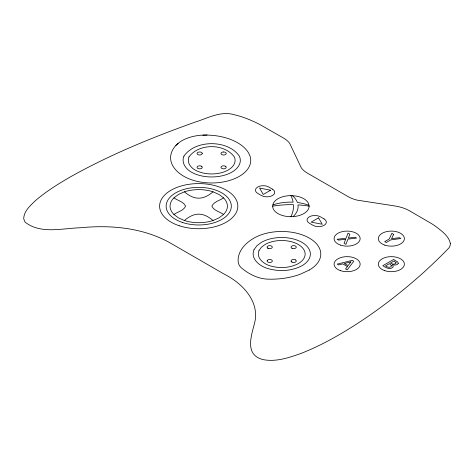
<?xml version="1.0" encoding="UTF-8"?>
<svg xmlns="http://www.w3.org/2000/svg" width="474" height="474" viewBox="0 0 474 474"><rect width="100%" height="100%" fill="white"/><g stroke="black" fill="none" stroke-linecap="round" stroke-linejoin="round"><path stroke-width="0.71" d="M272.645 206.166L273.267 203.441A18.249 10.535 0 0 1 290.894 195.632L295.616 195.987A18.249 10.535 0 0 1 308.521 203.441L309.143 206.166A18.249 10.535 0 0 1 295.616 216.34L290.894 216.701A18.249 10.535 0 0 1 272.645 206.166A65.169 37.624 0 0 1 290.894 204.661L293.442 204.697L293.501 206.166A65.169 37.624 0 0 1 290.894 216.701M175.866 145.441L179.326 142.384A33.778 19.505 0 0 1 186.199 138.627L188.865 137.638A33.778 19.505 0 0 1 200.757 135.238L207.073 135.037L213.472 135.446A45.664 26.366 0 0 1 249.401 154.56A39.105 22.574 0 0 1 231.182 179.954A39.105 22.574 0 0 1 183.983 176.369A45.664 26.366 0 0 1 175.866 145.441L178.094 143.367M173.899 197.889L178.455 194.459L184.392 191.828A28.677 16.554 0 0 1 213.069 191.828L219.006 194.459L223.562 197.889A28.677 16.554 0 0 1 223.562 214.444L219.006 217.874L213.069 220.505A28.677 16.554 0 0 1 184.392 220.505L178.455 217.874L173.899 214.444A28.677 16.554 0 0 1 173.899 197.889C177.667 200.549 183.645 201.646 185.607 206.166C183.645 210.687 177.667 211.777 173.899 214.444M213.069 191.828C203.044 200.295 194.417 200.295 184.392 191.828M184.392 220.505C194.417 212.038 203.044 212.038 213.069 220.505M223.562 197.889C219.794 200.549 213.815 201.646 211.848 206.166C213.815 210.687 219.794 211.777 223.562 214.444M202.842 135.114L207.073 135.037M268.699 248.53L267.632 248.056A2.607 1.505 0 0 1 268.912 245.704A2.607 1.505 0 0 1 272.301 247.203A2.607 1.505 0 0 1 268.699 248.53L267.632 248.056M291.279 261.553L292.008 262.122M309.143 206.166A65.169 37.624 0 0 0 300.113 205.041L297.95 204.892L298.093 206.077A33.648 19.428 0 0 1 293.234 216.523M290.894 195.632A65.169 37.624 0 0 1 292.849 200.846L293.128 202.197L291.036 202.12A33.731 19.475 0 0 0 272.929 204.94M292.523 195.756A33.648 19.428 0 0 1 297.376 202.457L300.386 202.985A33.731 19.475 0 0 1 308.953 205.319M450.3 243.239C450.472 244.957 449.927 246.646 448.86 247.997C441.016 256.197 432.768 264 424.437 271.697C405.797 288.512 386.085 304.136 365.341 318.279C344.906 331.984 323.576 344.639 300.593 353.592C288.737 357.751 276.022 362.077 263.325 359.659C244.578 355.222 251.096 336.51 254.473 323.505C260.315 301.79 242.439 283.292 224.504 274.298L172.892 244.495C145.192 227.929 111.959 224.635 80.402 227.775C62.23 228.237 40.586 234.44 25.033 222.081L23.7 218.787C23.842 211.025 30.413 205.574 35.514 200.555C46.446 191.176 58.752 183.61 71.195 176.435C110.685 154.4 152.687 137.247 195.223 122.079C207.731 118.186 220.789 110.643 234.31 114.749C241.165 116.308 247.772 118.82 254.159 121.741A130.409 75.289 0 0 1 260.019 124.603L283.523 138.053A28.89 16.679 0 0 1 289.655 143.29L301.351 167.938A28.89 16.679 0 0 0 307.484 173.176L348.04 196.586A28.89 16.679 0 0 0 357.112 200.129L394.558 205.917A33.518 19.351 0 0 1 408.866 210.42L431.974 223.876A120.236 69.417 0 0 1 436.637 227.076C442.118 231.407 448.706 236.016 450.3 243.239M396.033 262.637L395.997 263.194C394.498 264.759 392.01 264.137 390.398 263.07L393.989 261.002L396.033 262.637M391.37 265.487L391.293 266.275C389.824 268.201 387.086 267.028 385.492 265.902L389.427 263.633L391.37 265.487M183.936 156.124C181.05 162.57 185.82 169.052 191.36 172.115A28.677 16.554 0 0 0 225.974 174.746A28.677 16.554 0 0 0 239.334 156.124C228 139.522 195.27 139.522 183.936 156.124M188.972 156.9C186.614 162.173 190.512 167.482 195.045 169.982A23.463 13.545 0 0 0 223.367 172.139A23.463 13.545 0 0 0 234.298 156.9C224.332 143.225 198.938 143.225 188.972 156.9M253.981 249.768C250.231 258.81 259.634 266.074 267.342 268.391C278.665 271.803 291.386 271.324 301.956 265.76A28.677 16.554 0 0 0 301.956 242.35A28.677 16.554 0 0 0 261.405 242.35L256.843 245.781L253.981 249.768M259.017 250.55C255.948 257.945 263.645 263.894 269.949 265.79C279.21 268.574 289.62 268.183 298.27 263.633A23.463 13.545 0 0 0 298.27 244.477A23.463 13.545 0 0 0 265.09 244.477L261.364 247.286L259.017 250.55M398.32 263.277C397.342 265.387 394.285 265.185 392.377 264.711L393.224 266.512L392.91 267.265C389.924 270.192 385.575 267.526 382.838 265.689L393.616 259.468L397.686 261.992L398.32 263.277M345.647 239.275L344.112 243.322L345.919 244.365L347.957 239.109L356.608 238.09L355.168 237.261L348.378 238.031L349.853 234.192L348.046 233.149L346.079 238.209L337.091 239.269L338.543 240.105L345.647 239.275M202.238 153.683L201.243 154.684A2.607 1.505 0 0 1 197.137 153.878A2.607 1.505 0 0 1 199.992 151.994L200.65 152.101A2.607 1.505 0 0 1 202.238 153.292L202.238 153.683M267.289 260.398L267.111 260.777A2.607 1.505 0 0 0 270.038 262.466L270.695 262.365A2.607 1.505 0 0 0 272.283 261.168L272.283 260.777A2.607 1.505 0 0 0 270.038 259.479L269.356 259.479A2.607 1.505 0 0 0 267.289 260.398M393.627 234.334L391.56 238.754L399.44 237.687L400.862 238.511L390.76 239.891L386.227 242.504L384.698 241.622L389.201 239.026L391.88 233.321L393.627 234.334M350.879 261.879L348.064 265.618L344.391 263.497L350.879 261.879M347.371 266.53L345.558 268.93L347.211 269.884L353.782 261.233L352.271 260.356L337.215 264.113L338.632 264.93L342.809 263.894L347.371 266.53M270.618 190.204L263.248 194.459L259.556 188.071L270.618 190.204M318.546 217.874L311.175 222.128L322.231 224.255L318.546 217.874M309.326 270.02L300.273 274.233A54.309 31.355 0 0 1 266.986 279.121C257.329 278.54 248.323 273.765 241.041 267.603C238.736 265.333 237.794 262.371 238.155 259.177A54.309 31.355 0 0 1 254.028 238.09A39.105 22.574 0 0 1 309.326 238.09A39.105 22.574 0 0 1 309.326 270.02M223.278 151.994L222.62 152.101A2.607 1.505 0 0 0 221.032 153.292L221.032 153.683A2.607 1.505 0 0 0 222.028 154.684L222.62 154.88A2.607 1.505 0 0 0 225.458 154.554A2.607 1.505 0 0 0 226.027 152.912L225.683 152.575A2.607 1.505 0 0 0 223.278 151.994M225.458 166.261L224.919 166.018A2.607 1.505 0 0 0 221.773 166.261A2.607 1.505 0 0 0 221.358 168.074L221.773 168.388A2.607 1.505 0 0 0 225.458 168.388A2.607 1.505 0 0 0 225.458 166.261M295.503 259.912L294.964 259.669A2.607 1.505 0 0 0 292.073 259.782A2.607 1.505 0 0 0 291.143 261.364L292.357 262.276A2.607 1.505 0 0 0 295.729 261.891A2.607 1.505 0 0 0 295.503 259.912M272.461 189.138L268.776 187.011A7.821 4.515 0 0 0 257.714 187.011A7.821 4.515 0 0 0 257.714 193.392L261.405 195.525A7.821 4.515 0 0 0 272.461 195.525A7.821 4.515 0 0 0 272.461 189.138M324.074 218.935L320.388 216.808A7.821 4.515 0 0 0 309.326 216.808A7.821 4.515 0 0 0 309.326 223.195L313.018 225.322A7.821 4.515 0 0 0 324.074 225.322A7.821 4.515 0 0 0 324.074 218.935M201.723 166.41L201.243 166.131A2.607 1.505 0 0 0 197.812 166.261A2.607 1.505 0 0 0 197.587 168.24L198.067 168.519A2.607 1.505 0 0 0 201.497 168.388A2.607 1.505 0 0 0 201.723 166.41M384.841 270.684A13.035 7.525 0 0 0 404.393 264.166A13.035 7.525 0 0 0 384.841 257.649A13.035 7.525 0 0 0 384.841 270.684M384.841 245.141A13.035 7.525 0 0 0 404.393 238.623A13.035 7.525 0 0 0 384.841 232.106A13.035 7.525 0 0 0 384.841 245.141M340.599 270.684A13.035 7.525 0 0 0 360.151 264.166A13.035 7.525 0 0 0 340.599 257.649A13.035 7.525 0 0 0 340.599 270.684M340.599 245.141A13.035 7.525 0 0 0 360.151 238.623A13.035 7.525 0 0 0 340.599 232.106A13.035 7.525 0 0 0 340.599 245.141M292.073 248.335A2.607 1.505 0 0 0 296.244 247.333A2.607 1.505 0 0 0 292.665 245.745A2.607 1.505 0 0 0 292.073 248.335M182.437 222.46A32.587 18.812 0 0 0 231.318 206.166A32.587 18.812 0 0 0 182.437 189.873A32.587 18.812 0 0 0 182.437 222.46M179.178 225.719A39.105 22.574 0 0 0 237.829 206.166A39.105 22.574 0 0 0 179.178 186.614A39.105 22.574 0 0 0 179.178 225.719"/></g></svg>
